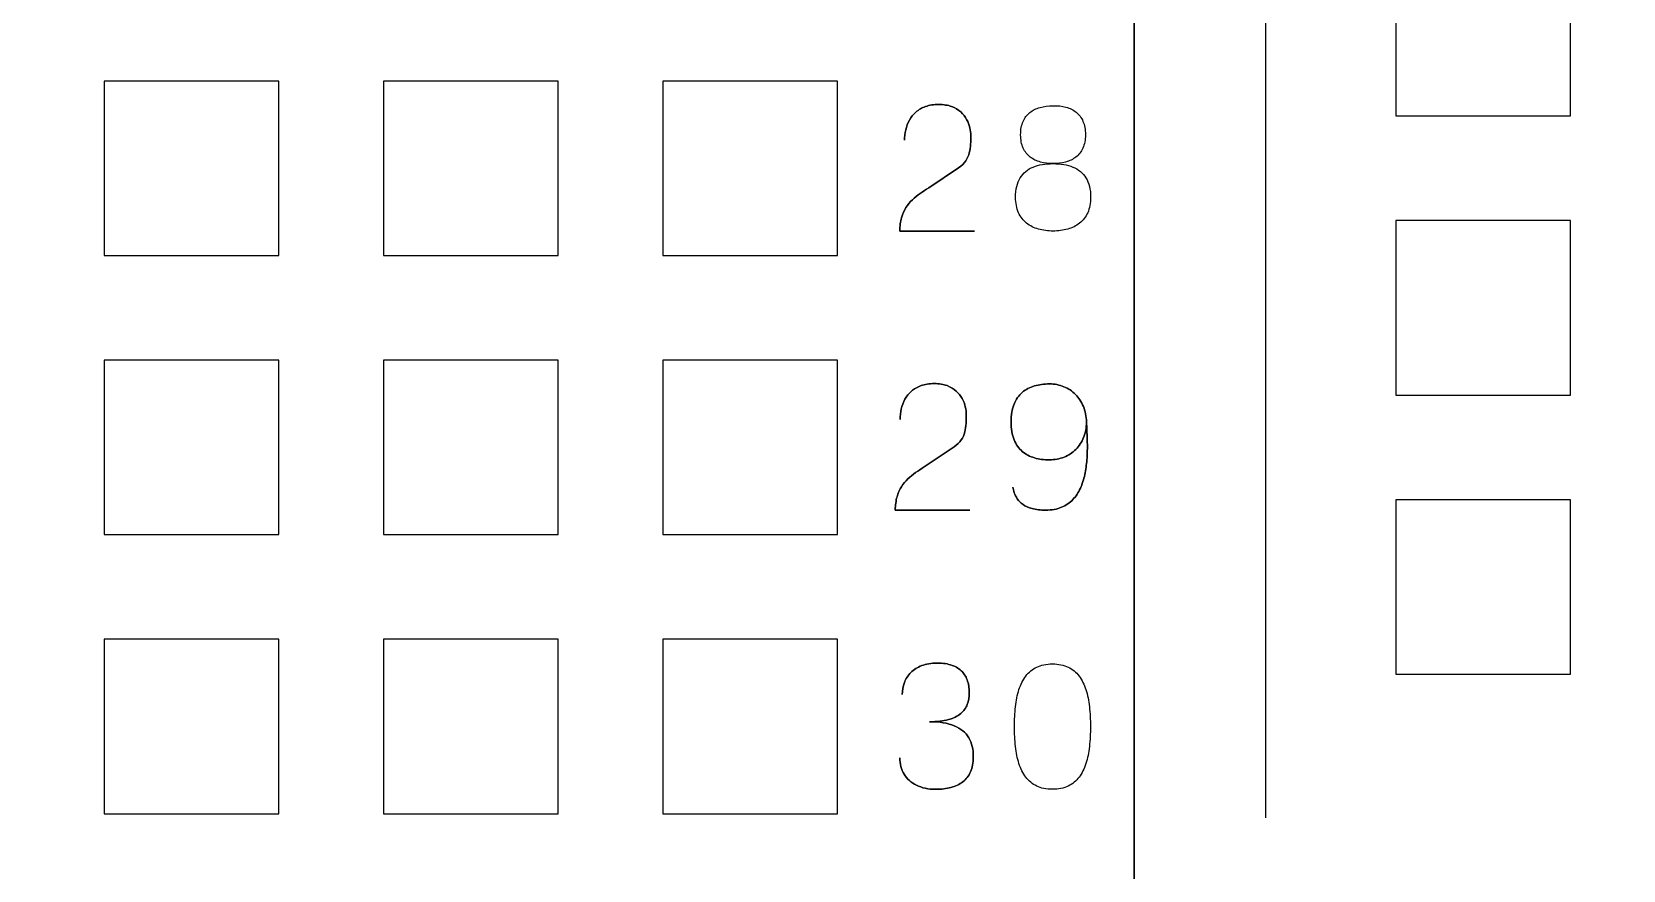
# Model space of a CAD drawing. Extents: x -1020 to 856, y -646 to 1108.
# Drawn here: x 375.44 to 389.91, y 682.06 to 689.69 of the extents above; entities that cross this region are included whole.
import ezdxf

# ---------------------------------------------------------------- set-up
doc = ezdxf.new("R2010")
doc.units = 0
doc.header["$MEASUREMENT"] = 0
doc.layers.add('LAYER_1', color=7, linetype='CONTINUOUS')

msp = doc.modelspace()

# ---------------------------------------------------------------- linework, layer by layer
at = {"layer": 'LAYER_1', "color": 250}
for points, knots in [([(581.5, 670), (581.5, 670), (581.5, 793), (581.5, 793), (581.5, 793), (581.5, 795.761), (579.261, 798), (576.5, 798), (576.5, 798), (576.5, 798), (333.5, 798), (333.5, 798), (333.5, 798), (330.739, 798), (328.5, 795.761), (328.5, 793), (328.5, 793), (328.5, 793), (328.5, 670), (328.5, 670), (328.5, 670), (328.5, 667.239), (330.739, 665), (333.5, 665), (333.5, 665), (333.5, 665), (576.5, 665), (576.5, 665), (576.5, 665), (579.261, 665), (581.5, 667.239), (581.5, 670)], [0, 0, 0, 0, 0.125, 0.125, 0.125, 0.125, 0.25, 0.25, 0.25, 0.25, 0.375, 0.375, 0.375, 0.375, 0.5, 0.5, 0.5, 0.5, 0.625, 0.625, 0.625, 0.625, 0.75, 0.75, 0.75, 0.75, 0.875, 0.875, 0.875, 0.875, 1, 1, 1, 1]), ([(350.5368, 762.11), (350.5368, 762.11), (385.4618, 762.11), (385.4618, 762.11), (385.4618, 762.11), (385.4618, 762.11), (385.4618, 678.29), (385.4618, 678.29), (385.4618, 678.29), (385.4618, 678.29), (350.5368, 678.29), (350.5368, 678.29), (350.5368, 678.29), (350.5368, 678.29), (350.5368, 762.11), (350.5368, 762.11)], [0, 0, 0, 0, 0.25, 0.25, 0.25, 0.25, 0.5, 0.5, 0.5, 0.5, 0.75, 0.75, 0.75, 0.75, 1, 1, 1, 1]), ([(385.4614, 762.11), (385.4614, 762.11), (394.3514, 762.11), (394.3514, 762.11), (394.3514, 762.11), (394.3514, 762.11), (394.3514, 678.29), (394.3514, 678.29), (394.3514, 678.29), (394.3514, 678.29), (385.4614, 678.29), (385.4614, 678.29), (385.4614, 678.29), (385.4614, 678.29), (385.4614, 762.11), (385.4614, 762.11)], [0, 0, 0, 0, 0.25, 0.25, 0.25, 0.25, 0.5, 0.5, 0.5, 0.5, 0.75, 0.75, 0.75, 0.75, 1, 1, 1, 1]), ([(387.8427, 690.5097), (387.8427, 690.5097), (389.4302, 690.5097), (389.4302, 690.5097), (389.4302, 690.5097), (389.4302, 690.5097), (389.4302, 688.9222), (389.4302, 688.9222), (389.4302, 688.9222), (389.4302, 688.9222), (387.8427, 688.9222), (387.8427, 688.9222), (387.8427, 688.9222), (387.8427, 688.9222), (387.8427, 690.5097), (387.8427, 690.5097)], [0, 0, 0, 0, 0.25, 0.25, 0.25, 0.25, 0.5, 0.5, 0.5, 0.5, 0.75, 0.75, 0.75, 0.75, 1, 1, 1, 1]), ([(376.0956, 689.2397), (376.0956, 689.2397), (377.6831, 689.2397), (377.6831, 689.2397), (377.6831, 689.2397), (377.6831, 689.2397), (377.6831, 687.6522), (377.6831, 687.6522), (377.6831, 687.6522), (377.6831, 687.6522), (376.0956, 687.6522), (376.0956, 687.6522), (376.0956, 687.6522), (376.0956, 687.6522), (376.0956, 689.2397), (376.0956, 689.2397)], [0, 0, 0, 0, 0.25, 0.25, 0.25, 0.25, 0.5, 0.5, 0.5, 0.5, 0.75, 0.75, 0.75, 0.75, 1, 1, 1, 1]), ([(378.6356, 689.2397), (378.6356, 689.2397), (380.2231, 689.2397), (380.2231, 689.2397), (380.2231, 689.2397), (380.2231, 689.2397), (380.2231, 687.6522), (380.2231, 687.6522), (380.2231, 687.6522), (380.2231, 687.6522), (378.6356, 687.6522), (378.6356, 687.6522), (378.6356, 687.6522), (378.6356, 687.6522), (378.6356, 689.2397), (378.6356, 689.2397)], [0, 0, 0, 0, 0.25, 0.25, 0.25, 0.25, 0.5, 0.5, 0.5, 0.5, 0.75, 0.75, 0.75, 0.75, 1, 1, 1, 1]), ([(381.1756, 689.2397), (381.1756, 689.2397), (382.7631, 689.2397), (382.7631, 689.2397), (382.7631, 689.2397), (382.7631, 689.2397), (382.7631, 687.6522), (382.7631, 687.6522), (382.7631, 687.6522), (382.7631, 687.6522), (381.1756, 687.6522), (381.1756, 687.6522), (381.1756, 687.6522), (381.1756, 687.6522), (381.1756, 689.2397), (381.1756, 689.2397)], [0, 0, 0, 0, 0.25, 0.25, 0.25, 0.25, 0.5, 0.5, 0.5, 0.5, 0.75, 0.75, 0.75, 0.75, 1, 1, 1, 1]), ([(384.0099, 687.8746), (384.0099, 687.8746), (383.3303, 687.8746), (383.3303, 687.8746), (383.3303, 687.8746), (383.3317, 687.9206), (383.3375, 687.9612), (383.3472, 687.9961), (383.3472, 687.9961), (383.3573, 688.0309), (383.3707, 688.0616), (383.3874, 688.088), (383.3874, 688.088), (383.4043, 688.1144), (383.4235, 688.1379), (383.4454, 688.1585), (383.4454, 688.1585), (383.4673, 688.1794), (383.4908, 688.1984), (383.5162, 688.2163), (383.5162, 688.2163), (383.5415, 688.234), (383.5677, 688.2517), (383.5949, 688.2692), (383.5949, 688.2692), (383.5949, 688.2692), (383.8658, 688.4498), (383.8658, 688.4498), (383.8658, 688.4498), (383.8936, 688.4694), (383.9152, 688.4907), (383.9305, 688.5137), (383.9305, 688.5137), (383.946, 688.5367), (383.9568, 688.561), (383.9634, 688.5866), (383.9634, 688.5866), (383.9698, 688.612), (383.9737, 688.6381), (383.9751, 688.6645), (383.9751, 688.6645), (383.9764, 688.6912), (383.9769, 688.7179), (383.9767, 688.7445), (383.9767, 688.7445), (383.9767, 688.7665), (383.9737, 688.79), (383.9679, 688.8153), (383.9679, 688.8153), (383.9619, 688.8404), (383.9524, 688.8655), (383.9389, 688.8903), (383.9389, 688.8903), (383.9255, 688.9152), (383.9076, 688.9379), (383.8851, 688.9585), (383.8851, 688.9585), (383.8627, 688.9788), (383.8349, 688.9952), (383.8019, 689.0076), (383.8019, 689.0076), (383.7689, 689.02), (383.7301, 689.0263), (383.6852, 689.0266), (383.6852, 689.0266), (383.64, 689.0263), (383.6001, 689.02), (383.5658, 689.0079), (383.5658, 689.0079), (383.5315, 688.9957), (383.5022, 688.9788), (383.4779, 688.9574), (383.4779, 688.9574), (383.4536, 688.936), (383.434, 688.9112), (383.4187, 688.8835), (383.4187, 688.8835), (383.4035, 688.8557), (383.3924, 688.8262), (383.3853, 688.795), (383.3853, 688.795), (383.3781, 688.7638), (383.3747, 688.7321), (383.3747, 688.7002), (383.3747, 688.7002), (383.3747, 688.7321), (383.3781, 688.7638), (383.3853, 688.795), (383.3853, 688.795), (383.3924, 688.8262), (383.4035, 688.8557), (383.4187, 688.8835), (383.4187, 688.8835), (383.434, 688.9112), (383.4536, 688.936), (383.4779, 688.9574), (383.4779, 688.9574), (383.5022, 688.9788), (383.5315, 688.9957), (383.5658, 689.0079), (383.5658, 689.0079), (383.6001, 689.02), (383.64, 689.0263), (383.6852, 689.0266), (383.6852, 689.0266), (383.7301, 689.0263), (383.7689, 689.02), (383.8019, 689.0076), (383.8019, 689.0076), (383.8349, 688.9952), (383.8627, 688.9788), (383.8851, 688.9585), (383.8851, 688.9585), (383.9076, 688.9379), (383.9255, 688.9152), (383.9389, 688.8903), (383.9389, 688.8903), (383.9524, 688.8655), (383.9619, 688.8404), (383.9679, 688.8153), (383.9679, 688.8153), (383.9737, 688.79), (383.9767, 688.7665), (383.9767, 688.7445), (383.9767, 688.7445), (383.9769, 688.7179), (383.9764, 688.6912), (383.9751, 688.6645), (383.9751, 688.6645), (383.9737, 688.6381), (383.9698, 688.612), (383.9634, 688.5866), (383.9634, 688.5866), (383.9568, 688.561), (383.946, 688.5367), (383.9305, 688.5137), (383.9305, 688.5137), (383.9152, 688.4907), (383.8936, 688.4694), (383.8658, 688.4498), (383.8658, 688.4498), (383.8658, 688.4498), (383.5949, 688.2692), (383.5949, 688.2692), (383.5949, 688.2692), (383.5677, 688.2517), (383.5415, 688.234), (383.5162, 688.2163), (383.5162, 688.2163), (383.4908, 688.1984), (383.4673, 688.1794), (383.4454, 688.1585), (383.4454, 688.1585), (383.4235, 688.1379), (383.4043, 688.1144), (383.3874, 688.088), (383.3874, 688.088), (383.3707, 688.0616), (383.3573, 688.0309), (383.3472, 687.9961), (383.3472, 687.9961), (383.3375, 687.9612), (383.3317, 687.9206), (383.3303, 687.8746), (383.3303, 687.8746), (383.3303, 687.8746), (384.0099, 687.8746), (384.0099, 687.8746)], [0, 0, 0, 0, 0.0238095, 0.0238095, 0.0238095, 0.0238095, 0.047619, 0.047619, 0.047619, 0.047619, 0.0714286, 0.0714286, 0.0714286, 0.0714286, 0.0952381, 0.0952381, 0.0952381, 0.0952381, 0.1190476, 0.1190476, 0.1190476, 0.1190476, 0.1428571, 0.1428571, 0.1428571, 0.1428571, 0.1666667, 0.1666667, 0.1666667, 0.1666667, 0.1904762, 0.1904762, 0.1904762, 0.1904762, 0.2142857, 0.2142857, 0.2142857, 0.2142857, 0.2380952, 0.2380952, 0.2380952, 0.2380952, 0.2619048, 0.2619048, 0.2619048, 0.2619048, 0.2857143, 0.2857143, 0.2857143, 0.2857143, 0.3095238, 0.3095238, 0.3095238, 0.3095238, 0.3333333, 0.3333333, 0.3333333, 0.3333333, 0.3571429, 0.3571429, 0.3571429, 0.3571429, 0.3809524, 0.3809524, 0.3809524, 0.3809524, 0.4047619, 0.4047619, 0.4047619, 0.4047619, 0.4285714, 0.4285714, 0.4285714, 0.4285714, 0.452381, 0.452381, 0.452381, 0.452381, 0.4761905, 0.4761905, 0.4761905, 0.4761905, 0.5, 0.5, 0.5, 0.5, 0.5238095, 0.5238095, 0.5238095, 0.5238095, 0.547619, 0.547619, 0.547619, 0.547619, 0.5714286, 0.5714286, 0.5714286, 0.5714286, 0.5952381, 0.5952381, 0.5952381, 0.5952381, 0.6190476, 0.6190476, 0.6190476, 0.6190476, 0.6428571, 0.6428571, 0.6428571, 0.6428571, 0.6666667, 0.6666667, 0.6666667, 0.6666667, 0.6904762, 0.6904762, 0.6904762, 0.6904762, 0.7142857, 0.7142857, 0.7142857, 0.7142857, 0.7380952, 0.7380952, 0.7380952, 0.7380952, 0.7619048, 0.7619048, 0.7619048, 0.7619048, 0.7857143, 0.7857143, 0.7857143, 0.7857143, 0.8095238, 0.8095238, 0.8095238, 0.8095238, 0.8333333, 0.8333333, 0.8333333, 0.8333333, 0.8571429, 0.8571429, 0.8571429, 0.8571429, 0.8809524, 0.8809524, 0.8809524, 0.8809524, 0.9047619, 0.9047619, 0.9047619, 0.9047619, 0.9285714, 0.9285714, 0.9285714, 0.9285714, 0.952381, 0.952381, 0.952381, 0.952381, 0.9761905, 0.9761905, 0.9761905, 0.9761905, 1, 1, 1, 1]), ([(384.7245, 688.4878), (384.7652, 688.4878), (384.8032, 688.4926), (384.8389, 688.5021), (384.8389, 688.5021), (384.8743, 688.5119), (384.9054, 688.5272), (384.9326, 688.5481), (384.9326, 688.5481), (384.9596, 688.5689), (384.9807, 688.5961), (384.9959, 688.6297), (384.9959, 688.6297), (385.0112, 688.6629), (385.0189, 688.7033), (385.0192, 688.7509), (385.0192, 688.7509), (385.0189, 688.7984), (385.0115, 688.8391), (384.997, 688.8729), (384.997, 688.8729), (384.9826, 688.9067), (384.962, 688.9344), (384.9355, 688.9558), (384.9355, 688.9558), (384.9091, 688.977), (384.878, 688.9925), (384.8421, 689.0023), (384.8421, 689.0023), (384.8064, 689.0121), (384.767, 689.0163), (384.7245, 689.0155), (384.7245, 689.0155), (384.682, 689.015), (384.6427, 689.0094), (384.607, 688.9997), (384.607, 688.9997), (384.5711, 688.9896), (384.5399, 688.9743), (384.5135, 688.9534), (384.5135, 688.9534), (384.4871, 688.9326), (384.4666, 688.9054), (384.4521, 688.8721), (384.4521, 688.8721), (384.4375, 688.8386), (384.4302, 688.7984), (384.4299, 688.7509), (384.4299, 688.7509), (384.4302, 688.7033), (384.4378, 688.6629), (384.4531, 688.6297), (384.4531, 688.6297), (384.4684, 688.5961), (384.4895, 688.5689), (384.5167, 688.5481), (384.5167, 688.5481), (384.5436, 688.5272), (384.5748, 688.5119), (384.6102, 688.5021), (384.6102, 688.5021), (384.6458, 688.4926), (384.6839, 688.4878), (384.7245, 688.4878)], [0, 0, 0, 0, 0.0625, 0.0625, 0.0625, 0.0625, 0.125, 0.125, 0.125, 0.125, 0.1875, 0.1875, 0.1875, 0.1875, 0.25, 0.25, 0.25, 0.25, 0.3125, 0.3125, 0.3125, 0.3125, 0.375, 0.375, 0.375, 0.375, 0.4375, 0.4375, 0.4375, 0.4375, 0.5, 0.5, 0.5, 0.5, 0.5625, 0.5625, 0.5625, 0.5625, 0.625, 0.625, 0.625, 0.625, 0.6875, 0.6875, 0.6875, 0.6875, 0.75, 0.75, 0.75, 0.75, 0.8125, 0.8125, 0.8125, 0.8125, 0.875, 0.875, 0.875, 0.875, 0.9375, 0.9375, 0.9375, 0.9375, 1, 1, 1, 1]), ([(384.7245, 688.4878), (384.7652, 688.4878), (384.8032, 688.4926), (384.8389, 688.5021), (384.8389, 688.5021), (384.8743, 688.5119), (384.9054, 688.5272), (384.9326, 688.5481), (384.9326, 688.5481), (384.9596, 688.5689), (384.9807, 688.5961), (384.9959, 688.6297), (384.9959, 688.6297), (385.0112, 688.6629), (385.0189, 688.7033), (385.0192, 688.7509), (385.0192, 688.7509), (385.0189, 688.7984), (385.0115, 688.8391), (384.997, 688.8729), (384.997, 688.8729), (384.9826, 688.9067), (384.962, 688.9344), (384.9355, 688.9558), (384.9355, 688.9558), (384.9091, 688.977), (384.878, 688.9925), (384.8421, 689.0023), (384.8421, 689.0023), (384.8064, 689.0121), (384.767, 689.0163), (384.7245, 689.0155), (384.7245, 689.0155), (384.682, 689.015), (384.6427, 689.0094), (384.607, 688.9997), (384.607, 688.9997), (384.5711, 688.9896), (384.5399, 688.9743), (384.5135, 688.9534), (384.5135, 688.9534), (384.4871, 688.9326), (384.4666, 688.9054), (384.4521, 688.8721), (384.4521, 688.8721), (384.4375, 688.8386), (384.4302, 688.7984), (384.4299, 688.7509), (384.4299, 688.7509), (384.4302, 688.7033), (384.4378, 688.6629), (384.4531, 688.6297), (384.4531, 688.6297), (384.4684, 688.5961), (384.4895, 688.5689), (384.5167, 688.5481), (384.5167, 688.5481), (384.5436, 688.5272), (384.5748, 688.5119), (384.6102, 688.5021), (384.6102, 688.5021), (384.6458, 688.4926), (384.6839, 688.4878), (384.7245, 688.4878)], [0, 0, 0, 0, 0.0625, 0.0625, 0.0625, 0.0625, 0.125, 0.125, 0.125, 0.125, 0.1875, 0.1875, 0.1875, 0.1875, 0.25, 0.25, 0.25, 0.25, 0.3125, 0.3125, 0.3125, 0.3125, 0.375, 0.375, 0.375, 0.375, 0.4375, 0.4375, 0.4375, 0.4375, 0.5, 0.5, 0.5, 0.5, 0.5625, 0.5625, 0.5625, 0.5625, 0.625, 0.625, 0.625, 0.625, 0.6875, 0.6875, 0.6875, 0.6875, 0.75, 0.75, 0.75, 0.75, 0.8125, 0.8125, 0.8125, 0.8125, 0.875, 0.875, 0.875, 0.875, 0.9375, 0.9375, 0.9375, 0.9375, 1, 1, 1, 1]), ([(384.7245, 687.8746), (384.7721, 687.8746), (384.8164, 687.8801), (384.8576, 687.8918), (384.8576, 687.8918), (384.8988, 687.9034), (384.935, 687.9216), (384.9664, 687.9464), (384.9664, 687.9464), (384.9975, 687.971), (385.0221, 688.0027), (385.0398, 688.0418), (385.0398, 688.0418), (385.0575, 688.0806), (385.0664, 688.1273), (385.0667, 688.182), (385.0667, 688.182), (385.0662, 688.2546), (385.0519, 688.3135), (385.0237, 688.3584), (385.0237, 688.3584), (384.9954, 688.4036), (384.9559, 688.4363), (384.9049, 688.4572), (384.9049, 688.4572), (384.8537, 688.4778), (384.7937, 688.4881), (384.7245, 688.4878), (384.7245, 688.4878), (384.6556, 688.4881), (384.5954, 688.4778), (384.5447, 688.4572), (384.5447, 688.4572), (384.4937, 688.4363), (384.4545, 688.4036), (384.4265, 688.3584), (384.4265, 688.3584), (384.3985, 688.3135), (384.3842, 688.2546), (384.3839, 688.182), (384.3839, 688.182), (384.3842, 688.1273), (384.3932, 688.0806), (384.4109, 688.0418), (384.4109, 688.0418), (384.4286, 688.0027), (384.4529, 687.971), (384.4842, 687.9464), (384.4842, 687.9464), (384.5154, 687.9216), (384.5513, 687.9034), (384.5925, 687.8918), (384.5925, 687.8918), (384.6334, 687.8801), (384.6775, 687.8746), (384.7245, 687.8746)], [0, 0, 0, 0, 0.0714286, 0.0714286, 0.0714286, 0.0714286, 0.1428571, 0.1428571, 0.1428571, 0.1428571, 0.2142857, 0.2142857, 0.2142857, 0.2142857, 0.2857143, 0.2857143, 0.2857143, 0.2857143, 0.3571429, 0.3571429, 0.3571429, 0.3571429, 0.4285714, 0.4285714, 0.4285714, 0.4285714, 0.5, 0.5, 0.5, 0.5, 0.5714286, 0.5714286, 0.5714286, 0.5714286, 0.6428571, 0.6428571, 0.6428571, 0.6428571, 0.7142857, 0.7142857, 0.7142857, 0.7142857, 0.7857143, 0.7857143, 0.7857143, 0.7857143, 0.8571429, 0.8571429, 0.8571429, 0.8571429, 0.9285714, 0.9285714, 0.9285714, 0.9285714, 1, 1, 1, 1]), ([(384.7245, 687.8746), (384.7721, 687.8746), (384.8164, 687.8801), (384.8576, 687.8918), (384.8576, 687.8918), (384.8988, 687.9034), (384.935, 687.9216), (384.9664, 687.9464), (384.9664, 687.9464), (384.9975, 687.971), (385.0221, 688.0027), (385.0398, 688.0418), (385.0398, 688.0418), (385.0575, 688.0806), (385.0664, 688.1273), (385.0667, 688.182), (385.0667, 688.182), (385.0662, 688.2546), (385.0519, 688.3135), (385.0237, 688.3584), (385.0237, 688.3584), (384.9954, 688.4036), (384.9559, 688.4363), (384.9049, 688.4572), (384.9049, 688.4572), (384.8537, 688.4778), (384.7937, 688.4881), (384.7245, 688.4878), (384.7245, 688.4878), (384.6556, 688.4881), (384.5954, 688.4778), (384.5447, 688.4572), (384.5447, 688.4572), (384.4937, 688.4363), (384.4545, 688.4036), (384.4265, 688.3584), (384.4265, 688.3584), (384.3985, 688.3135), (384.3842, 688.2546), (384.3839, 688.182), (384.3839, 688.182), (384.3842, 688.1273), (384.3932, 688.0806), (384.4109, 688.0418), (384.4109, 688.0418), (384.4286, 688.0027), (384.4529, 687.971), (384.4842, 687.9464), (384.4842, 687.9464), (384.5154, 687.9216), (384.5513, 687.9034), (384.5925, 687.8918), (384.5925, 687.8918), (384.6334, 687.8801), (384.6775, 687.8746), (384.7245, 687.8746)], [0, 0, 0, 0, 0.0714286, 0.0714286, 0.0714286, 0.0714286, 0.1428571, 0.1428571, 0.1428571, 0.1428571, 0.2142857, 0.2142857, 0.2142857, 0.2142857, 0.2857143, 0.2857143, 0.2857143, 0.2857143, 0.3571429, 0.3571429, 0.3571429, 0.3571429, 0.4285714, 0.4285714, 0.4285714, 0.4285714, 0.5, 0.5, 0.5, 0.5, 0.5714286, 0.5714286, 0.5714286, 0.5714286, 0.6428571, 0.6428571, 0.6428571, 0.6428571, 0.7142857, 0.7142857, 0.7142857, 0.7142857, 0.7857143, 0.7857143, 0.7857143, 0.7857143, 0.8571429, 0.8571429, 0.8571429, 0.8571429, 0.9285714, 0.9285714, 0.9285714, 0.9285714, 1, 1, 1, 1]), ([(387.8427, 687.9697), (387.8427, 687.9697), (389.4302, 687.9697), (389.4302, 687.9697), (389.4302, 687.9697), (389.4302, 687.9697), (389.4302, 686.3822), (389.4302, 686.3822), (389.4302, 686.3822), (389.4302, 686.3822), (387.8427, 686.3822), (387.8427, 686.3822), (387.8427, 686.3822), (387.8427, 686.3822), (387.8427, 687.9697), (387.8427, 687.9697)], [0, 0, 0, 0, 0.25, 0.25, 0.25, 0.25, 0.5, 0.5, 0.5, 0.5, 0.75, 0.75, 0.75, 0.75, 1, 1, 1, 1]), ([(376.0956, 686.6997), (376.0956, 686.6997), (377.6831, 686.6997), (377.6831, 686.6997), (377.6831, 686.6997), (377.6831, 686.6997), (377.6831, 685.1122), (377.6831, 685.1122), (377.6831, 685.1122), (377.6831, 685.1122), (376.0956, 685.1122), (376.0956, 685.1122), (376.0956, 685.1122), (376.0956, 685.1122), (376.0956, 686.6997), (376.0956, 686.6997)], [0, 0, 0, 0, 0.25, 0.25, 0.25, 0.25, 0.5, 0.5, 0.5, 0.5, 0.75, 0.75, 0.75, 0.75, 1, 1, 1, 1]), ([(378.6356, 686.6997), (378.6356, 686.6997), (380.2231, 686.6997), (380.2231, 686.6997), (380.2231, 686.6997), (380.2231, 686.6997), (380.2231, 685.1122), (380.2231, 685.1122), (380.2231, 685.1122), (380.2231, 685.1122), (378.6356, 685.1122), (378.6356, 685.1122), (378.6356, 685.1122), (378.6356, 685.1122), (378.6356, 686.6997), (378.6356, 686.6997)], [0, 0, 0, 0, 0.25, 0.25, 0.25, 0.25, 0.5, 0.5, 0.5, 0.5, 0.75, 0.75, 0.75, 0.75, 1, 1, 1, 1]), ([(381.1756, 686.6997), (381.1756, 686.6997), (382.7631, 686.6997), (382.7631, 686.6997), (382.7631, 686.6997), (382.7631, 686.6997), (382.7631, 685.1122), (382.7631, 685.1122), (382.7631, 685.1122), (382.7631, 685.1122), (381.1756, 685.1122), (381.1756, 685.1122), (381.1756, 685.1122), (381.1756, 685.1122), (381.1756, 686.6997), (381.1756, 686.6997)], [0, 0, 0, 0, 0.25, 0.25, 0.25, 0.25, 0.5, 0.5, 0.5, 0.5, 0.75, 0.75, 0.75, 0.75, 1, 1, 1, 1]), ([(383.9687, 685.3346), (383.9687, 685.3346), (383.2891, 685.3346), (383.2891, 685.3346), (383.2891, 685.3346), (383.2905, 685.3806), (383.2963, 685.4212), (383.306, 685.4561), (383.306, 685.4561), (383.3161, 685.4909), (383.3295, 685.5216), (383.3462, 685.548), (383.3462, 685.548), (383.3631, 685.5744), (383.3823, 685.5979), (383.4042, 685.6185), (383.4042, 685.6185), (383.4261, 685.6394), (383.4496, 685.6584), (383.475, 685.6763), (383.475, 685.6763), (383.5003, 685.694), (383.5265, 685.7117), (383.5537, 685.7292), (383.5537, 685.7292), (383.5537, 685.7292), (383.8246, 685.9098), (383.8246, 685.9098), (383.8246, 685.9098), (383.8524, 685.9294), (383.874, 685.9507), (383.8893, 685.9737), (383.8893, 685.9737), (383.9048, 685.9967), (383.9156, 686.021), (383.9222, 686.0466), (383.9222, 686.0466), (383.9286, 686.072), (383.9325, 686.0981), (383.9339, 686.1245), (383.9339, 686.1245), (383.9352, 686.1512), (383.9357, 686.1779), (383.9355, 686.2045), (383.9355, 686.2045), (383.9355, 686.2265), (383.9325, 686.25), (383.9267, 686.2753), (383.9267, 686.2753), (383.9207, 686.3004), (383.9112, 686.3255), (383.8977, 686.3503), (383.8977, 686.3503), (383.8843, 686.3752), (383.8664, 686.3979), (383.8439, 686.4185), (383.8439, 686.4185), (383.8215, 686.4388), (383.7937, 686.4552), (383.7607, 686.4676), (383.7607, 686.4676), (383.7277, 686.48), (383.6889, 686.4863), (383.644, 686.4866), (383.644, 686.4866), (383.5988, 686.4863), (383.5589, 686.48), (383.5246, 686.4679), (383.5246, 686.4679), (383.4903, 686.4557), (383.461, 686.4388), (383.4367, 686.4174), (383.4367, 686.4174), (383.4124, 686.396), (383.3928, 686.3712), (383.3775, 686.3435), (383.3775, 686.3435), (383.3623, 686.3157), (383.3512, 686.2862), (383.3441, 686.255), (383.3441, 686.255), (383.3369, 686.2238), (383.3335, 686.1921), (383.3335, 686.1602), (383.3335, 686.1602), (383.3335, 686.1921), (383.3369, 686.2238), (383.3441, 686.255), (383.3441, 686.255), (383.3512, 686.2862), (383.3623, 686.3157), (383.3775, 686.3435), (383.3775, 686.3435), (383.3928, 686.3712), (383.4124, 686.396), (383.4367, 686.4174), (383.4367, 686.4174), (383.461, 686.4388), (383.4903, 686.4557), (383.5246, 686.4679), (383.5246, 686.4679), (383.5589, 686.48), (383.5988, 686.4863), (383.644, 686.4866), (383.644, 686.4866), (383.6889, 686.4863), (383.7277, 686.48), (383.7607, 686.4676), (383.7607, 686.4676), (383.7937, 686.4552), (383.8215, 686.4388), (383.8439, 686.4185), (383.8439, 686.4185), (383.8664, 686.3979), (383.8843, 686.3752), (383.8977, 686.3503), (383.8977, 686.3503), (383.9112, 686.3255), (383.9207, 686.3004), (383.9267, 686.2753), (383.9267, 686.2753), (383.9325, 686.25), (383.9355, 686.2265), (383.9355, 686.2045), (383.9355, 686.2045), (383.9357, 686.1779), (383.9352, 686.1512), (383.9339, 686.1245), (383.9339, 686.1245), (383.9325, 686.0981), (383.9286, 686.072), (383.9222, 686.0466), (383.9222, 686.0466), (383.9156, 686.021), (383.9048, 685.9967), (383.8893, 685.9737), (383.8893, 685.9737), (383.874, 685.9507), (383.8524, 685.9294), (383.8246, 685.9098), (383.8246, 685.9098), (383.8246, 685.9098), (383.5537, 685.7292), (383.5537, 685.7292), (383.5537, 685.7292), (383.5265, 685.7117), (383.5003, 685.694), (383.475, 685.6763), (383.475, 685.6763), (383.4496, 685.6584), (383.4261, 685.6394), (383.4042, 685.6185), (383.4042, 685.6185), (383.3823, 685.5979), (383.3631, 685.5744), (383.3462, 685.548), (383.3462, 685.548), (383.3295, 685.5216), (383.3161, 685.4909), (383.306, 685.4561), (383.306, 685.4561), (383.2963, 685.4212), (383.2905, 685.3806), (383.2891, 685.3346), (383.2891, 685.3346), (383.2891, 685.3346), (383.9687, 685.3346), (383.9687, 685.3346)], [0, 0, 0, 0, 0.0238095, 0.0238095, 0.0238095, 0.0238095, 0.047619, 0.047619, 0.047619, 0.047619, 0.0714286, 0.0714286, 0.0714286, 0.0714286, 0.0952381, 0.0952381, 0.0952381, 0.0952381, 0.1190476, 0.1190476, 0.1190476, 0.1190476, 0.1428571, 0.1428571, 0.1428571, 0.1428571, 0.1666667, 0.1666667, 0.1666667, 0.1666667, 0.1904762, 0.1904762, 0.1904762, 0.1904762, 0.2142857, 0.2142857, 0.2142857, 0.2142857, 0.2380952, 0.2380952, 0.2380952, 0.2380952, 0.2619048, 0.2619048, 0.2619048, 0.2619048, 0.2857143, 0.2857143, 0.2857143, 0.2857143, 0.3095238, 0.3095238, 0.3095238, 0.3095238, 0.3333333, 0.3333333, 0.3333333, 0.3333333, 0.3571429, 0.3571429, 0.3571429, 0.3571429, 0.3809524, 0.3809524, 0.3809524, 0.3809524, 0.4047619, 0.4047619, 0.4047619, 0.4047619, 0.4285714, 0.4285714, 0.4285714, 0.4285714, 0.452381, 0.452381, 0.452381, 0.452381, 0.4761905, 0.4761905, 0.4761905, 0.4761905, 0.5, 0.5, 0.5, 0.5, 0.5238095, 0.5238095, 0.5238095, 0.5238095, 0.547619, 0.547619, 0.547619, 0.547619, 0.5714286, 0.5714286, 0.5714286, 0.5714286, 0.5952381, 0.5952381, 0.5952381, 0.5952381, 0.6190476, 0.6190476, 0.6190476, 0.6190476, 0.6428571, 0.6428571, 0.6428571, 0.6428571, 0.6666667, 0.6666667, 0.6666667, 0.6666667, 0.6904762, 0.6904762, 0.6904762, 0.6904762, 0.7142857, 0.7142857, 0.7142857, 0.7142857, 0.7380952, 0.7380952, 0.7380952, 0.7380952, 0.7619048, 0.7619048, 0.7619048, 0.7619048, 0.7857143, 0.7857143, 0.7857143, 0.7857143, 0.8095238, 0.8095238, 0.8095238, 0.8095238, 0.8333333, 0.8333333, 0.8333333, 0.8333333, 0.8571429, 0.8571429, 0.8571429, 0.8571429, 0.8809524, 0.8809524, 0.8809524, 0.8809524, 0.9047619, 0.9047619, 0.9047619, 0.9047619, 0.9285714, 0.9285714, 0.9285714, 0.9285714, 0.952381, 0.952381, 0.952381, 0.952381, 0.9761905, 0.9761905, 0.9761905, 0.9761905, 1, 1, 1, 1]), ([(385.0287, 686.138), (385.0284, 686.086), (385.0197, 686.0387), (385.0028, 685.9964), (385.0028, 685.9964), (384.9859, 685.9542), (384.9624, 685.9177), (384.9318, 685.8874), (384.9318, 685.8874), (384.9015, 685.857), (384.8658, 685.8337), (384.8249, 685.8174), (384.8249, 685.8174), (384.7839, 685.801), (384.7393, 685.7928), (384.6912, 685.7925), (384.6912, 685.7925), (384.6429, 685.7923), (384.5978, 685.7984), (384.5558, 685.8105), (384.5558, 685.8105), (384.5138, 685.8227), (384.4771, 685.8422), (384.4451, 685.8691), (384.4451, 685.8691), (384.4133, 685.8958), (384.3882, 685.9315), (384.3702, 685.9758), (384.3702, 685.9758), (384.3522, 686.0199), (384.343, 686.0741), (384.3427, 686.138), (384.3427, 686.138), (384.343, 686.2016), (384.3522, 686.2555), (384.3702, 686.2996), (384.3702, 686.2996), (384.3882, 686.3437), (384.4133, 686.3794), (384.4451, 686.4063), (384.4451, 686.4063), (384.4771, 686.4335), (384.5138, 686.4531), (384.5558, 686.4652), (384.5558, 686.4652), (384.5978, 686.4776), (384.6429, 686.4837), (384.6912, 686.4834), (384.6912, 686.4834), (384.7393, 686.4832), (384.7837, 686.475), (384.8241, 686.4583), (384.8241, 686.4583), (384.8642, 686.442), (384.8996, 686.4185), (384.9295, 686.3881), (384.9295, 686.3881), (384.9595, 686.3575), (384.983, 686.321), (385.0001, 686.2788), (385.0001, 686.2788), (385.0173, 686.2368), (385.0268, 686.1898), (385.0287, 686.138), (385.0287, 686.138), (385.0297, 686.1118), (385.0313, 686.0804), (385.0332, 686.044), (385.0332, 686.044), (385.0353, 686.0073), (385.0363, 685.9676), (385.0366, 685.9249), (385.0366, 685.9249), (385.0371, 685.8821), (385.0355, 685.838), (385.0324, 685.7925), (385.0324, 685.7925), (385.0289, 685.7471), (385.0226, 685.7025), (385.0134, 685.6584), (385.0134, 685.6584), (385.0038, 685.6143), (384.9904, 685.5728), (384.9729, 685.534), (384.9729, 685.534), (384.9555, 685.4952), (384.9329, 685.4608), (384.9049, 685.431), (384.9049, 685.431), (384.8769, 685.4012), (384.8426, 685.3776), (384.8022, 685.3605), (384.8022, 685.3605), (384.7615, 685.3436), (384.7134, 685.3349), (384.658, 685.3346), (384.658, 685.3346), (384.6099, 685.3349), (384.5692, 685.3396), (384.5354, 685.3491), (384.5354, 685.3491), (384.5016, 685.3584), (384.4739, 685.3708), (384.4517, 685.3864), (384.4517, 685.3864), (384.4298, 685.4019), (384.4125, 685.4191), (384.3998, 685.4376), (384.3998, 685.4376), (384.3871, 685.4564), (384.3776, 685.4748), (384.3718, 685.4936), (384.3718, 685.4936), (384.3657, 685.5123), (384.3618, 685.5295), (384.3602, 685.5454), (384.3602, 685.5454), (384.3618, 685.5295), (384.3657, 685.5123), (384.3718, 685.4936), (384.3718, 685.4936), (384.3776, 685.4748), (384.3871, 685.4564), (384.3998, 685.4376), (384.3998, 685.4376), (384.4125, 685.4191), (384.4298, 685.4019), (384.4517, 685.3864), (384.4517, 685.3864), (384.4739, 685.3708), (384.5016, 685.3584), (384.5354, 685.3491), (384.5354, 685.3491), (384.5692, 685.3396), (384.6099, 685.3349), (384.658, 685.3346), (384.658, 685.3346), (384.7134, 685.3349), (384.7615, 685.3436), (384.8022, 685.3605), (384.8022, 685.3605), (384.8426, 685.3776), (384.8769, 685.4012), (384.9049, 685.431), (384.9049, 685.431), (384.9329, 685.4608), (384.9555, 685.4952), (384.9729, 685.534), (384.9729, 685.534), (384.9904, 685.5728), (385.0038, 685.6143), (385.0134, 685.6584), (385.0134, 685.6584), (385.0226, 685.7025), (385.0289, 685.7471), (385.0324, 685.7925), (385.0324, 685.7925), (385.0355, 685.838), (385.0371, 685.8821), (385.0366, 685.9249), (385.0366, 685.9249), (385.0363, 685.9676), (385.0353, 686.0073), (385.0332, 686.044), (385.0332, 686.044), (385.0313, 686.0804), (385.0297, 686.1118), (385.0287, 686.138), (385.0287, 686.138), (385.0268, 686.1898), (385.0173, 686.2368), (385.0001, 686.2788), (385.0001, 686.2788), (384.983, 686.321), (384.9595, 686.3575), (384.9295, 686.3881), (384.9295, 686.3881), (384.8996, 686.4185), (384.8642, 686.442), (384.8241, 686.4583), (384.8241, 686.4583), (384.7837, 686.475), (384.7393, 686.4832), (384.6912, 686.4834), (384.6912, 686.4834), (384.6429, 686.4837), (384.5978, 686.4776), (384.5558, 686.4652), (384.5558, 686.4652), (384.5138, 686.4531), (384.4771, 686.4335), (384.4451, 686.4063), (384.4451, 686.4063), (384.4133, 686.3794), (384.3882, 686.3437), (384.3702, 686.2996), (384.3702, 686.2996), (384.3522, 686.2555), (384.343, 686.2016), (384.3427, 686.138), (384.3427, 686.138), (384.343, 686.0741), (384.3522, 686.0199), (384.3702, 685.9758), (384.3702, 685.9758), (384.3882, 685.9315), (384.4133, 685.8958), (384.4451, 685.8691), (384.4451, 685.8691), (384.4771, 685.8422), (384.5138, 685.8227), (384.5558, 685.8105), (384.5558, 685.8105), (384.5978, 685.7984), (384.6429, 685.7923), (384.6912, 685.7925), (384.6912, 685.7925), (384.7393, 685.7928), (384.7839, 685.801), (384.8249, 685.8174), (384.8249, 685.8174), (384.8658, 685.8337), (384.9015, 685.857), (384.9318, 685.8874), (384.9318, 685.8874), (384.9624, 685.9177), (384.9859, 685.9542), (385.0028, 685.9964), (385.0028, 685.9964), (385.0197, 686.0387), (385.0284, 686.086), (385.0287, 686.138)], [0, 0, 0, 0, 0.0172414, 0.0172414, 0.0172414, 0.0172414, 0.0344828, 0.0344828, 0.0344828, 0.0344828, 0.0517241, 0.0517241, 0.0517241, 0.0517241, 0.0689655, 0.0689655, 0.0689655, 0.0689655, 0.0862069, 0.0862069, 0.0862069, 0.0862069, 0.1034483, 0.1034483, 0.1034483, 0.1034483, 0.1206897, 0.1206897, 0.1206897, 0.1206897, 0.137931, 0.137931, 0.137931, 0.137931, 0.1551724, 0.1551724, 0.1551724, 0.1551724, 0.1724138, 0.1724138, 0.1724138, 0.1724138, 0.1896552, 0.1896552, 0.1896552, 0.1896552, 0.2068966, 0.2068966, 0.2068966, 0.2068966, 0.2241379, 0.2241379, 0.2241379, 0.2241379, 0.2413793, 0.2413793, 0.2413793, 0.2413793, 0.2586207, 0.2586207, 0.2586207, 0.2586207, 0.2758621, 0.2758621, 0.2758621, 0.2758621, 0.2931034, 0.2931034, 0.2931034, 0.2931034, 0.3103448, 0.3103448, 0.3103448, 0.3103448, 0.3275862, 0.3275862, 0.3275862, 0.3275862, 0.3448276, 0.3448276, 0.3448276, 0.3448276, 0.362069, 0.362069, 0.362069, 0.362069, 0.3793103, 0.3793103, 0.3793103, 0.3793103, 0.3965517, 0.3965517, 0.3965517, 0.3965517, 0.4137931, 0.4137931, 0.4137931, 0.4137931, 0.4310345, 0.4310345, 0.4310345, 0.4310345, 0.4482759, 0.4482759, 0.4482759, 0.4482759, 0.4655172, 0.4655172, 0.4655172, 0.4655172, 0.4827586, 0.4827586, 0.4827586, 0.4827586, 0.5, 0.5, 0.5, 0.5, 0.5172414, 0.5172414, 0.5172414, 0.5172414, 0.5344828, 0.5344828, 0.5344828, 0.5344828, 0.5517241, 0.5517241, 0.5517241, 0.5517241, 0.5689655, 0.5689655, 0.5689655, 0.5689655, 0.5862069, 0.5862069, 0.5862069, 0.5862069, 0.6034483, 0.6034483, 0.6034483, 0.6034483, 0.6206897, 0.6206897, 0.6206897, 0.6206897, 0.637931, 0.637931, 0.637931, 0.637931, 0.6551724, 0.6551724, 0.6551724, 0.6551724, 0.6724138, 0.6724138, 0.6724138, 0.6724138, 0.6896552, 0.6896552, 0.6896552, 0.6896552, 0.7068966, 0.7068966, 0.7068966, 0.7068966, 0.7241379, 0.7241379, 0.7241379, 0.7241379, 0.7413793, 0.7413793, 0.7413793, 0.7413793, 0.7586207, 0.7586207, 0.7586207, 0.7586207, 0.7758621, 0.7758621, 0.7758621, 0.7758621, 0.7931034, 0.7931034, 0.7931034, 0.7931034, 0.8103448, 0.8103448, 0.8103448, 0.8103448, 0.8275862, 0.8275862, 0.8275862, 0.8275862, 0.8448276, 0.8448276, 0.8448276, 0.8448276, 0.862069, 0.862069, 0.862069, 0.862069, 0.8793103, 0.8793103, 0.8793103, 0.8793103, 0.8965517, 0.8965517, 0.8965517, 0.8965517, 0.9137931, 0.9137931, 0.9137931, 0.9137931, 0.9310345, 0.9310345, 0.9310345, 0.9310345, 0.9482759, 0.9482759, 0.9482759, 0.9482759, 0.9655172, 0.9655172, 0.9655172, 0.9655172, 0.9827586, 0.9827586, 0.9827586, 0.9827586, 1, 1, 1, 1]), ([(387.8427, 685.4297), (387.8427, 685.4297), (389.4302, 685.4297), (389.4302, 685.4297), (389.4302, 685.4297), (389.4302, 685.4297), (389.4302, 683.8422), (389.4302, 683.8422), (389.4302, 683.8422), (389.4302, 683.8422), (387.8427, 683.8422), (387.8427, 683.8422), (387.8427, 683.8422), (387.8427, 683.8422), (387.8427, 685.4297), (387.8427, 685.4297)], [0, 0, 0, 0, 0.25, 0.25, 0.25, 0.25, 0.5, 0.5, 0.5, 0.5, 0.75, 0.75, 0.75, 0.75, 1, 1, 1, 1]), ([(376.0956, 684.1597), (376.0956, 684.1597), (377.6831, 684.1597), (377.6831, 684.1597), (377.6831, 684.1597), (377.6831, 684.1597), (377.6831, 682.5722), (377.6831, 682.5722), (377.6831, 682.5722), (377.6831, 682.5722), (376.0956, 682.5722), (376.0956, 682.5722), (376.0956, 682.5722), (376.0956, 682.5722), (376.0956, 684.1597), (376.0956, 684.1597)], [0, 0, 0, 0, 0.25, 0.25, 0.25, 0.25, 0.5, 0.5, 0.5, 0.5, 0.75, 0.75, 0.75, 0.75, 1, 1, 1, 1]), ([(378.6356, 684.1597), (378.6356, 684.1597), (380.2231, 684.1597), (380.2231, 684.1597), (380.2231, 684.1597), (380.2231, 684.1597), (380.2231, 682.5722), (380.2231, 682.5722), (380.2231, 682.5722), (380.2231, 682.5722), (378.6356, 682.5722), (378.6356, 682.5722), (378.6356, 682.5722), (378.6356, 682.5722), (378.6356, 684.1597), (378.6356, 684.1597)], [0, 0, 0, 0, 0.25, 0.25, 0.25, 0.25, 0.5, 0.5, 0.5, 0.5, 0.75, 0.75, 0.75, 0.75, 1, 1, 1, 1]), ([(381.1756, 684.1597), (381.1756, 684.1597), (382.7631, 684.1597), (382.7631, 684.1597), (382.7631, 684.1597), (382.7631, 684.1597), (382.7631, 682.5722), (382.7631, 682.5722), (382.7631, 682.5722), (382.7631, 682.5722), (381.1756, 682.5722), (381.1756, 682.5722), (381.1756, 682.5722), (381.1756, 682.5722), (381.1756, 684.1597), (381.1756, 684.1597)], [0, 0, 0, 0, 0.25, 0.25, 0.25, 0.25, 0.5, 0.5, 0.5, 0.5, 0.75, 0.75, 0.75, 0.75, 1, 1, 1, 1]), ([(383.3311, 683.0814), (383.3314, 683.0244), (383.3446, 682.9747), (383.3708, 682.9317), (383.3708, 682.9317), (383.3969, 682.8889), (383.434, 682.8553), (383.4826, 682.8313), (383.4826, 682.8313), (383.5312, 682.8073), (383.5896, 682.7951), (383.6575, 682.7946), (383.6575, 682.7946), (383.7084, 682.7946), (383.7547, 682.7999), (383.7966, 682.811), (383.7966, 682.811), (383.8384, 682.8221), (383.8743, 682.8392), (383.9047, 682.8627), (383.9047, 682.8627), (383.9349, 682.8862), (383.9582, 682.9166), (383.9748, 682.9536), (383.9748, 682.9536), (383.9912, 682.9908), (383.9994, 683.0355), (383.9996, 683.0878), (383.9996, 683.0878), (383.9999, 683.1575), (383.9856, 683.2164), (383.9574, 683.2642), (383.9574, 683.2642), (383.9292, 683.312), (383.8854, 683.3479), (383.8265, 683.3725), (383.8265, 683.3725), (383.7676, 683.397), (383.6921, 683.4094), (383.6004, 683.4094), (383.6004, 683.4094), (383.6688, 683.4092), (383.7261, 683.4155), (383.7729, 683.4284), (383.7729, 683.4284), (383.8194, 683.4414), (383.8566, 683.4596), (383.8846, 683.4834), (383.8846, 683.4834), (383.9126, 683.5069), (383.9329, 683.5349), (383.945, 683.5671), (383.945, 683.5671), (383.9574, 683.599), (383.9635, 683.6342), (383.9632, 683.6725), (383.9632, 683.6725), (383.9635, 683.7108), (383.9582, 683.7462), (383.9476, 683.7789), (383.9476, 683.7789), (383.9373, 683.8116), (383.9205, 683.8404), (383.8975, 683.865), (383.8975, 683.865), (383.8746, 683.8896), (383.8442, 683.9088), (383.8069, 683.9226), (383.8069, 683.9226), (383.7694, 683.9363), (383.7238, 683.9432), (383.6701, 683.9434), (383.6701, 683.9434), (383.6168, 683.9432), (383.57, 683.9352), (383.5304, 683.9199), (383.5304, 683.9199), (383.4906, 683.9046), (383.4578, 683.8837), (383.4314, 683.8571), (383.4314, 683.8571), (383.4053, 683.8304), (383.3858, 683.8), (383.3729, 683.7657), (383.3729, 683.7657), (383.3597, 683.7314), (383.3533, 683.6949), (383.3533, 683.6566), (383.3533, 683.6566), (383.3533, 683.6949), (383.3597, 683.7314), (383.3729, 683.7657), (383.3729, 683.7657), (383.3858, 683.8), (383.4053, 683.8304), (383.4314, 683.8571), (383.4314, 683.8571), (383.4578, 683.8837), (383.4906, 683.9046), (383.5304, 683.9199), (383.5304, 683.9199), (383.57, 683.9352), (383.6168, 683.9432), (383.6701, 683.9434), (383.6701, 683.9434), (383.7238, 683.9432), (383.7694, 683.9363), (383.8069, 683.9226), (383.8069, 683.9226), (383.8442, 683.9088), (383.8746, 683.8896), (383.8975, 683.865), (383.8975, 683.865), (383.9205, 683.8404), (383.9373, 683.8116), (383.9476, 683.7789), (383.9476, 683.7789), (383.9582, 683.7462), (383.9635, 683.7108), (383.9632, 683.6725), (383.9632, 683.6725), (383.9635, 683.6342), (383.9574, 683.599), (383.945, 683.5671), (383.945, 683.5671), (383.9329, 683.5349), (383.9126, 683.5069), (383.8846, 683.4834), (383.8846, 683.4834), (383.8566, 683.4596), (383.8194, 683.4414), (383.7729, 683.4284), (383.7729, 683.4284), (383.7261, 683.4155), (383.6688, 683.4092), (383.6004, 683.4094), (383.6004, 683.4094), (383.6921, 683.4094), (383.7676, 683.397), (383.8265, 683.3725), (383.8265, 683.3725), (383.8854, 683.3479), (383.9292, 683.312), (383.9574, 683.2642), (383.9574, 683.2642), (383.9856, 683.2164), (383.9999, 683.1575), (383.9996, 683.0878), (383.9996, 683.0878), (383.9994, 683.0355), (383.9912, 682.9908), (383.9748, 682.9536), (383.9748, 682.9536), (383.9582, 682.9166), (383.9349, 682.8862), (383.9047, 682.8627), (383.9047, 682.8627), (383.8743, 682.8392), (383.8384, 682.8221), (383.7966, 682.811), (383.7966, 682.811), (383.7547, 682.7999), (383.7084, 682.7946), (383.6575, 682.7946), (383.6575, 682.7946), (383.5896, 682.7951), (383.5312, 682.8073), (383.4826, 682.8313), (383.4826, 682.8313), (383.434, 682.8553), (383.3969, 682.8889), (383.3708, 682.9317), (383.3708, 682.9317), (383.3446, 682.9747), (383.3314, 683.0244), (383.3311, 683.0814)], [0, 0, 0, 0, 0.0227273, 0.0227273, 0.0227273, 0.0227273, 0.0454545, 0.0454545, 0.0454545, 0.0454545, 0.0681818, 0.0681818, 0.0681818, 0.0681818, 0.0909091, 0.0909091, 0.0909091, 0.0909091, 0.1136364, 0.1136364, 0.1136364, 0.1136364, 0.1363636, 0.1363636, 0.1363636, 0.1363636, 0.1590909, 0.1590909, 0.1590909, 0.1590909, 0.1818182, 0.1818182, 0.1818182, 0.1818182, 0.2045455, 0.2045455, 0.2045455, 0.2045455, 0.2272727, 0.2272727, 0.2272727, 0.2272727, 0.25, 0.25, 0.25, 0.25, 0.2727273, 0.2727273, 0.2727273, 0.2727273, 0.2954545, 0.2954545, 0.2954545, 0.2954545, 0.3181818, 0.3181818, 0.3181818, 0.3181818, 0.3409091, 0.3409091, 0.3409091, 0.3409091, 0.3636364, 0.3636364, 0.3636364, 0.3636364, 0.3863636, 0.3863636, 0.3863636, 0.3863636, 0.4090909, 0.4090909, 0.4090909, 0.4090909, 0.4318182, 0.4318182, 0.4318182, 0.4318182, 0.4545455, 0.4545455, 0.4545455, 0.4545455, 0.4772727, 0.4772727, 0.4772727, 0.4772727, 0.5, 0.5, 0.5, 0.5, 0.5227273, 0.5227273, 0.5227273, 0.5227273, 0.5454545, 0.5454545, 0.5454545, 0.5454545, 0.5681818, 0.5681818, 0.5681818, 0.5681818, 0.5909091, 0.5909091, 0.5909091, 0.5909091, 0.6136364, 0.6136364, 0.6136364, 0.6136364, 0.6363636, 0.6363636, 0.6363636, 0.6363636, 0.6590909, 0.6590909, 0.6590909, 0.6590909, 0.6818182, 0.6818182, 0.6818182, 0.6818182, 0.7045455, 0.7045455, 0.7045455, 0.7045455, 0.7272727, 0.7272727, 0.7272727, 0.7272727, 0.75, 0.75, 0.75, 0.75, 0.7727273, 0.7727273, 0.7727273, 0.7727273, 0.7954545, 0.7954545, 0.7954545, 0.7954545, 0.8181818, 0.8181818, 0.8181818, 0.8181818, 0.8409091, 0.8409091, 0.8409091, 0.8409091, 0.8636364, 0.8636364, 0.8636364, 0.8636364, 0.8863636, 0.8863636, 0.8863636, 0.8863636, 0.9090909, 0.9090909, 0.9090909, 0.9090909, 0.9318182, 0.9318182, 0.9318182, 0.9318182, 0.9545455, 0.9545455, 0.9545455, 0.9545455, 0.9772727, 0.9772727, 0.9772727, 0.9772727, 1, 1, 1, 1]), ([(384.719, 682.7946), (384.7744, 682.7949), (384.8222, 682.8046), (384.8621, 682.8237), (384.8621, 682.8237), (384.9017, 682.8427), (384.9347, 682.8699), (384.9612, 682.9045), (384.9612, 682.9045), (384.9872, 682.9393), (385.0078, 682.9805), (385.0231, 683.0281), (385.0231, 683.0281), (385.0382, 683.0756), (385.049, 683.1276), (385.0551, 683.1847), (385.0551, 683.1847), (385.0614, 683.2417), (385.0646, 683.3017), (385.0643, 683.3651), (385.0643, 683.3651), (385.0646, 683.4282), (385.0614, 683.4881), (385.0551, 683.5449), (385.0551, 683.5449), (385.049, 683.6017), (385.0382, 683.654), (385.0231, 683.7015), (385.0231, 683.7015), (385.0078, 683.7488), (384.9872, 683.79), (384.9612, 683.8251), (384.9612, 683.8251), (384.9347, 683.86), (384.9017, 683.8872), (384.8621, 683.9062), (384.8621, 683.9062), (384.8222, 683.9255), (384.7744, 683.9352), (384.719, 683.9355), (384.719, 683.9355), (384.6635, 683.9352), (384.6157, 683.9255), (384.5758, 683.9062), (384.5758, 683.9062), (384.5362, 683.8872), (384.5032, 683.86), (384.4768, 683.8251), (384.4768, 683.8251), (384.4508, 683.79), (384.4302, 683.7488), (384.4148, 683.7015), (384.4148, 683.7015), (384.3998, 683.654), (384.389, 683.6017), (384.3829, 683.5449), (384.3829, 683.5449), (384.3765, 683.4881), (384.3734, 683.4282), (384.3736, 683.3651), (384.3736, 683.3651), (384.3734, 683.3017), (384.3765, 683.2417), (384.3829, 683.1847), (384.3829, 683.1847), (384.389, 683.1276), (384.3998, 683.0756), (384.4148, 683.0281), (384.4148, 683.0281), (384.4302, 682.9805), (384.4508, 682.9393), (384.4768, 682.9045), (384.4768, 682.9045), (384.5032, 682.8699), (384.5362, 682.8427), (384.5758, 682.8237), (384.5758, 682.8237), (384.6157, 682.8046), (384.6635, 682.7949), (384.719, 682.7946)], [0, 0, 0, 0, 0.05, 0.05, 0.05, 0.05, 0.1, 0.1, 0.1, 0.1, 0.15, 0.15, 0.15, 0.15, 0.2, 0.2, 0.2, 0.2, 0.25, 0.25, 0.25, 0.25, 0.3, 0.3, 0.3, 0.3, 0.35, 0.35, 0.35, 0.35, 0.4, 0.4, 0.4, 0.4, 0.45, 0.45, 0.45, 0.45, 0.5, 0.5, 0.5, 0.5, 0.55, 0.55, 0.55, 0.55, 0.6, 0.6, 0.6, 0.6, 0.65, 0.65, 0.65, 0.65, 0.7, 0.7, 0.7, 0.7, 0.75, 0.75, 0.75, 0.75, 0.8, 0.8, 0.8, 0.8, 0.85, 0.85, 0.85, 0.85, 0.9, 0.9, 0.9, 0.9, 0.95, 0.95, 0.95, 0.95, 1, 1, 1, 1]), ([(384.719, 682.7946), (384.7744, 682.7949), (384.8222, 682.8046), (384.8621, 682.8237), (384.8621, 682.8237), (384.9017, 682.8427), (384.9347, 682.8699), (384.9612, 682.9045), (384.9612, 682.9045), (384.9872, 682.9393), (385.0078, 682.9805), (385.0231, 683.0281), (385.0231, 683.0281), (385.0382, 683.0756), (385.049, 683.1276), (385.0551, 683.1847), (385.0551, 683.1847), (385.0614, 683.2417), (385.0646, 683.3017), (385.0643, 683.3651), (385.0643, 683.3651), (385.0646, 683.4282), (385.0614, 683.4881), (385.0551, 683.5449), (385.0551, 683.5449), (385.049, 683.6017), (385.0382, 683.654), (385.0231, 683.7015), (385.0231, 683.7015), (385.0078, 683.7488), (384.9872, 683.79), (384.9612, 683.8251), (384.9612, 683.8251), (384.9347, 683.86), (384.9017, 683.8872), (384.8621, 683.9062), (384.8621, 683.9062), (384.8222, 683.9255), (384.7744, 683.9352), (384.719, 683.9355), (384.719, 683.9355), (384.6635, 683.9352), (384.6157, 683.9255), (384.5758, 683.9062), (384.5758, 683.9062), (384.5362, 683.8872), (384.5032, 683.86), (384.4768, 683.8251), (384.4768, 683.8251), (384.4508, 683.79), (384.4302, 683.7488), (384.4148, 683.7015), (384.4148, 683.7015), (384.3998, 683.654), (384.389, 683.6017), (384.3829, 683.5449), (384.3829, 683.5449), (384.3765, 683.4881), (384.3734, 683.4282), (384.3736, 683.3651), (384.3736, 683.3651), (384.3734, 683.3017), (384.3765, 683.2417), (384.3829, 683.1847), (384.3829, 683.1847), (384.389, 683.1276), (384.3998, 683.0756), (384.4148, 683.0281), (384.4148, 683.0281), (384.4302, 682.9805), (384.4508, 682.9393), (384.4768, 682.9045), (384.4768, 682.9045), (384.5032, 682.8699), (384.5362, 682.8427), (384.5758, 682.8237), (384.5758, 682.8237), (384.6157, 682.8046), (384.6635, 682.7949), (384.719, 682.7946)], [0, 0, 0, 0, 0.05, 0.05, 0.05, 0.05, 0.1, 0.1, 0.1, 0.1, 0.15, 0.15, 0.15, 0.15, 0.2, 0.2, 0.2, 0.2, 0.25, 0.25, 0.25, 0.25, 0.3, 0.3, 0.3, 0.3, 0.35, 0.35, 0.35, 0.35, 0.4, 0.4, 0.4, 0.4, 0.45, 0.45, 0.45, 0.45, 0.5, 0.5, 0.5, 0.5, 0.55, 0.55, 0.55, 0.55, 0.6, 0.6, 0.6, 0.6, 0.65, 0.65, 0.65, 0.65, 0.7, 0.7, 0.7, 0.7, 0.75, 0.75, 0.75, 0.75, 0.8, 0.8, 0.8, 0.8, 0.85, 0.85, 0.85, 0.85, 0.9, 0.9, 0.9, 0.9, 0.95, 0.95, 0.95, 0.95, 1, 1, 1, 1])]:
    msp.add_open_spline(points, degree=3, knots=knots, dxfattribs=at)
at = {"layer": 'LAYER_1', "color": 1}
msp.add_open_spline([(386.6552, 757.8578), (386.6552, 757.8578), (386.6552, 682.5341), (386.6552, 682.5341)], degree=3, dxfattribs=at)

doc.saveas('drawing.dxf')
